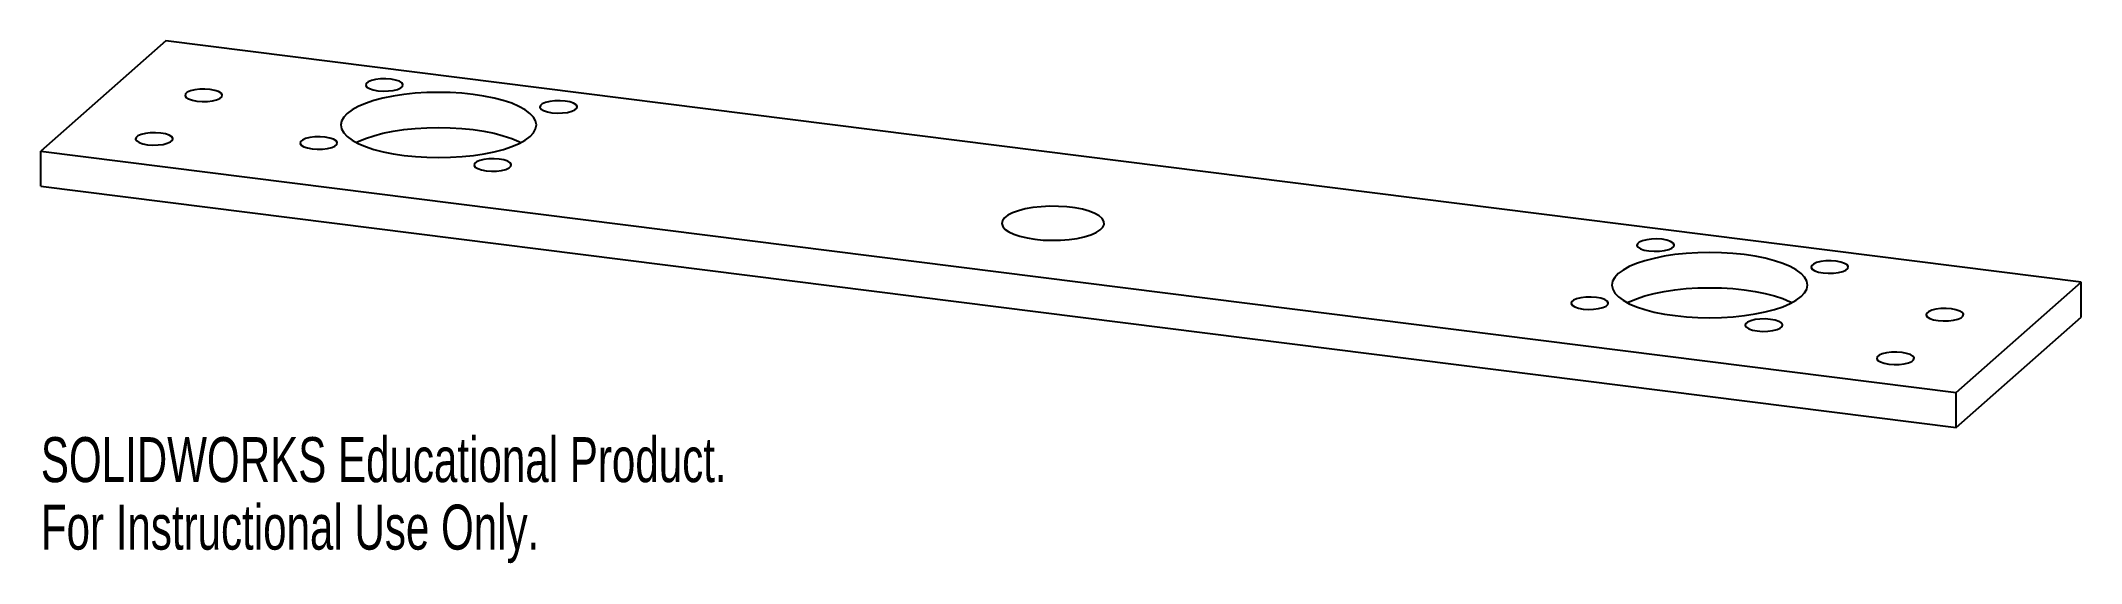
# Paper-space layout '_Dimetric' of a CAD drawing. Header units: millimetres. Extents: x -106 to 114, y -30 to 26.
import ezdxf

# ---------------------------------------------------------------- set-up
doc = ezdxf.new("R2010")
doc.units = ezdxf.units.MM
doc.styles.add('SLDTEXTSTYLE0', font='TXT', dxfattribs={"width": 0.7})

psp = doc.layouts.new('_Dimetric')

# ---------------------------------------------------------------- linework, layer by layer
at = {"color": 7, "linetype": 'Continuous', "lineweight": 25}
for p, q in [((-92.29, 26.09), (-105.72, 14.24)), ((113.5, 0.16), (-92.29, 26.09)), ((-105.72, 10.47), (-105.72, 14.24)), ((-105.72, 14.24), (100.07, -11.69)), ((-105.72, 10.47), (100.07, -15.46)), ((100.07, -11.69), (113.5, 0.16)), ((113.5, -3.61), (113.5, 0.16)), ((100.07, -15.46), (113.5, -3.61)), ((100.07, -15.46), (100.07, -11.69))]:
    psp.add_line(p, q, dxfattribs=at)
at = {"color": 7, "linetype": 'Continuous', "lineweight": 25, "flags": 128}
for points in [[(-68.09, 21.97), (-68.65, 22.01), (-69.22, 22), (-69.75, 21.93), (-70.21, 21.82), (-70.55, 21.67), (-70.75, 21.49), (-70.8, 21.3), (-70.68, 21.12), (-70.41, 20.95), (-70.01, 20.82), (-69.51, 20.72), (-68.95, 20.68), (-68.38, 20.7), (-67.85, 20.76), (-67.39, 20.87), (-67.05, 21.03), (-66.85, 21.2), (-66.81, 21.39), (-66.92, 21.58), (-67.19, 21.75), (-67.6, 21.88), (-68.09, 21.97)], [(-87.53, 20.86), (-88.09, 20.9), (-88.65, 20.89), (-89.19, 20.82), (-89.65, 20.71), (-89.99, 20.56), (-90.19, 20.38), (-90.23, 20.19), (-90.12, 20), (-89.84, 19.84), (-89.44, 19.7), (-88.95, 19.61), (-88.39, 19.57), (-87.82, 19.58), (-87.29, 19.65), (-86.83, 19.76), (-86.49, 19.91), (-86.29, 20.09), (-86.24, 20.28), (-86.36, 20.46), (-86.63, 20.63), (-87.03, 20.77), (-87.53, 20.86)], [(-66.69, 13.78), (-65.48, 13.65), (-64.24, 13.58), (-62.97, 13.55), (-61.7, 13.58), (-60.46, 13.65), (-59.25, 13.78), (-58.09, 13.95), (-57.01, 14.17), (-56.01, 14.43), (-55.11, 14.73), (-54.33, 15.07), (-53.68, 15.43), (-53.16, 15.81), (-52.78, 16.22), (-52.56, 16.63), (-52.48, 17.06), (-52.56, 17.48), (-52.79, 17.89), (-53.17, 18.3), (-53.69, 18.68), (-54.35, 19.04), (-55.13, 19.38), (-56.03, 19.67), (-57.03, 19.93), (-58.11, 20.15), (-59.27, 20.33), (-60.48, 20.45), (-61.73, 20.53), (-62.99, 20.55), (-64.26, 20.53), (-65.51, 20.45), (-66.72, 20.32), (-67.87, 20.15), (-68.96, 19.93), (-69.95, 19.67), (-70.85, 19.37), (-71.63, 19.04), (-72.28, 18.67), (-72.8, 18.29), (-73.18, 17.89), (-73.41, 17.47), (-73.48, 17.05), (-73.4, 16.63), (-73.17, 16.21), (-72.8, 15.81), (-72.27, 15.42), (-71.62, 15.06), (-70.83, 14.73), (-69.94, 14.43), (-68.94, 14.17), (-67.85, 13.95), (-66.69, 13.78)], [(-49.39, 19.61), (-49.94, 19.66), (-50.51, 19.64), (-51.04, 19.58), (-51.5, 19.46), (-51.84, 19.31), (-52.04, 19.14), (-52.09, 18.95), (-51.97, 18.76), (-51.7, 18.59), (-51.3, 18.46), (-50.8, 18.37), (-50.24, 18.33), (-49.68, 18.34), (-49.14, 18.4), (-48.68, 18.52), (-48.34, 18.67), (-48.14, 18.85), (-48.1, 19.04), (-48.22, 19.22), (-48.49, 19.39), (-48.89, 19.52), (-49.39, 19.61)], [(-92.83, 16.18), (-93.39, 16.22), (-93.96, 16.21), (-94.49, 16.14), (-94.95, 16.03), (-95.29, 15.88), (-95.49, 15.7), (-95.54, 15.51), (-95.42, 15.33), (-95.15, 15.16), (-94.75, 15.02), (-94.25, 14.93), (-93.69, 14.89), (-93.12, 14.9), (-92.59, 14.97), (-92.13, 15.08), (-91.79, 15.23), (-91.59, 15.41), (-91.55, 15.6), (-91.66, 15.79), (-91.94, 15.95), (-92.34, 16.09), (-92.83, 16.18)], [(-75.16, 15.74), (-75.72, 15.78), (-76.29, 15.76), (-76.82, 15.7), (-77.28, 15.59), (-77.62, 15.43), (-77.82, 15.26), (-77.87, 15.07), (-77.75, 14.88), (-77.48, 14.71), (-77.08, 14.58), (-76.58, 14.49), (-76.02, 14.45), (-75.46, 14.46), (-74.92, 14.53), (-74.46, 14.64), (-74.12, 14.79), (-73.92, 14.97), (-73.88, 15.16), (-73.99, 15.34), (-74.27, 15.51), (-74.67, 15.64), (-75.16, 15.74)], [(-71.83, 15.17), (-71.63, 15.27), (-70.85, 15.6), (-69.95, 15.9), (-68.96, 16.16), (-67.87, 16.38), (-66.72, 16.55), (-65.51, 16.68), (-64.26, 16.75), (-62.99, 16.78), (-61.73, 16.76), (-60.48, 16.68), (-59.27, 16.55), (-58.11, 16.38), (-57.03, 16.16), (-56.03, 15.9), (-55.13, 15.6), (-54.35, 15.27), (-54.14, 15.17)], [(-56.46, 13.38), (-57.01, 13.42), (-57.58, 13.41), (-58.11, 13.34), (-58.57, 13.23), (-58.91, 13.08), (-59.12, 12.9), (-59.16, 12.71), (-59.04, 12.52), (-58.77, 12.36), (-58.37, 12.22), (-57.87, 12.13), (-57.31, 12.09), (-56.75, 12.1), (-56.21, 12.17), (-55.76, 12.28), (-55.41, 12.43), (-55.21, 12.61), (-55.17, 12.8), (-55.29, 12.99), (-55.56, 13.15), (-55.96, 13.29), (-56.46, 13.38)], [(1.08, 4.77), (1.98, 4.69), (2.91, 4.66), (3.84, 4.68), (4.75, 4.75), (5.61, 4.87), (6.39, 5.04), (7.08, 5.25), (7.65, 5.49), (8.09, 5.77), (8.38, 6.06), (8.52, 6.37), (8.5, 6.68), (8.32, 6.99), (7.99, 7.28), (7.52, 7.55), (6.92, 7.79), (6.21, 7.99), (5.4, 8.14), (4.53, 8.25), (3.61, 8.31), (2.68, 8.32), (1.76, 8.27), (0.87, 8.18), (0.05, 8.03), (-0.69, 7.84), (-1.32, 7.61), (-1.83, 7.35), (-2.19, 7.06), (-2.41, 6.76), (-2.47, 6.45), (-2.37, 6.14), (-2.12, 5.84), (-1.72, 5.56), (-1.18, 5.31), (-0.52, 5.09), (0.24, 4.91), (1.08, 4.77)], [(67.06, 3.52), (67.62, 3.48), (68.19, 3.49), (68.72, 3.56), (69.18, 3.67), (69.52, 3.82), (69.72, 4), (69.77, 4.19), (69.65, 4.37), (69.38, 4.54), (68.98, 4.67), (68.48, 4.77), (67.92, 4.81), (67.35, 4.79), (66.82, 4.73), (66.36, 4.62), (66.02, 4.46), (65.82, 4.29), (65.77, 4.1), (65.89, 3.91), (66.16, 3.74), (66.56, 3.61), (67.06, 3.52)], [(69.88, -3.43), (71.09, -3.55), (72.33, -3.63), (73.6, -3.65), (74.87, -3.63), (76.11, -3.55), (77.32, -3.43), (78.48, -3.25), (79.56, -3.03), (80.56, -2.77), (81.46, -2.47), (82.24, -2.14), (82.89, -1.78), (83.41, -1.39), (83.79, -0.99), (84.01, -0.57), (84.09, -0.15), (84.01, 0.27), (83.78, 0.69), (83.4, 1.09), (82.88, 1.48), (82.22, 1.84), (81.44, 2.17), (80.54, 2.47), (79.54, 2.73), (78.46, 2.95), (77.3, 3.12), (76.09, 3.24), (74.84, 3.32), (73.58, 3.35), (72.31, 3.32), (71.06, 3.24), (69.85, 3.12), (68.7, 2.94), (67.61, 2.72), (66.62, 2.46), (65.72, 2.16), (64.94, 1.83), (64.29, 1.47), (63.77, 1.08), (63.39, 0.68), (63.16, 0.26), (63.09, -0.16), (63.17, -0.58), (63.4, -1), (63.78, -1.4), (64.3, -1.78), (64.95, -2.15), (65.74, -2.48), (66.63, -2.78), (67.63, -3.04), (68.72, -3.26), (69.88, -3.43)], [(85.77, 1.16), (86.33, 1.12), (86.89, 1.13), (87.43, 1.2), (87.89, 1.31), (88.23, 1.46), (88.43, 1.64), (88.47, 1.83), (88.36, 2.01), (88.08, 2.18), (87.68, 2.32), (87.19, 2.41), (86.63, 2.45), (86.06, 2.44), (85.53, 2.37), (85.07, 2.26), (84.73, 2.11), (84.53, 1.93), (84.48, 1.74), (84.6, 1.55), (84.87, 1.39), (85.27, 1.25), (85.77, 1.16)], [(59.99, -2.72), (60.55, -2.76), (61.12, -2.75), (61.65, -2.68), (62.11, -2.57), (62.45, -2.42), (62.65, -2.24), (62.69, -2.05), (62.58, -1.86), (62.31, -1.7), (61.9, -1.56), (61.41, -1.47), (60.85, -1.43), (60.28, -1.44), (59.75, -1.51), (59.29, -1.62), (58.95, -1.77), (58.75, -1.95), (58.7, -2.14), (58.82, -2.32), (59.09, -2.49), (59.49, -2.63), (59.99, -2.72)], [(64.74, -2.04), (64.94, -1.94), (65.72, -1.61), (66.62, -1.31), (67.61, -1.05), (68.7, -0.83), (69.85, -0.65), (71.06, -0.53), (72.31, -0.45), (73.58, -0.43), (74.84, -0.45), (76.09, -0.53), (77.3, -0.65), (78.46, -0.83), (79.54, -1.04), (80.54, -1.3), (81.44, -1.6), (82.22, -1.93), (82.43, -2.04)], [(78.7, -5.07), (79.26, -5.12), (79.82, -5.1), (80.36, -5.04), (80.82, -4.92), (81.16, -4.77), (81.36, -4.6), (81.4, -4.41), (81.28, -4.22), (81.01, -4.05), (80.61, -3.92), (80.11, -3.83), (79.56, -3.79), (78.99, -3.8), (78.46, -3.86), (78, -3.98), (77.66, -4.13), (77.45, -4.31), (77.41, -4.5), (77.53, -4.68), (77.8, -4.85), (78.2, -4.98), (78.7, -5.07)], [(98.14, -3.96), (98.69, -4), (99.26, -3.99), (99.8, -3.92), (100.25, -3.81), (100.6, -3.66), (100.8, -3.48), (100.84, -3.29), (100.72, -3.11), (100.45, -2.94), (100.05, -2.8), (99.55, -2.71), (99, -2.67), (98.43, -2.68), (97.89, -2.75), (97.44, -2.86), (97.09, -3.01), (96.89, -3.19), (96.85, -3.38), (96.97, -3.57), (97.24, -3.73), (97.64, -3.87), (98.14, -3.96)], [(92.83, -8.64), (93.39, -8.68), (93.96, -8.67), (94.49, -8.6), (94.95, -8.49), (95.29, -8.34), (95.49, -8.16), (95.54, -7.97), (95.42, -7.78), (95.15, -7.62), (94.75, -7.48), (94.25, -7.39), (93.69, -7.35), (93.12, -7.36), (92.59, -7.43), (92.13, -7.54), (91.79, -7.69), (91.59, -7.87), (91.55, -8.06), (91.66, -8.24), (91.94, -8.41), (92.34, -8.55), (92.83, -8.64)]]:
    psp.add_lwpolyline(points, dxfattribs=at)

# ---------------------------------------------------------------- texts
at = {"color": 7, "linetype": 'Continuous', "char_height": 4.8336, "attachment_point": 1, "style": 'SLDTEXTSTYLE0'}
for s, insert in [('SOLIDWORKS Educational Product.', (-105.72, -16.48)), ('For Instructional Use Only.', (-105.72, -23.73))]:
    psp.add_mtext(s, dxfattribs=dict(at, insert=insert))

doc.saveas('drawing.dxf')
